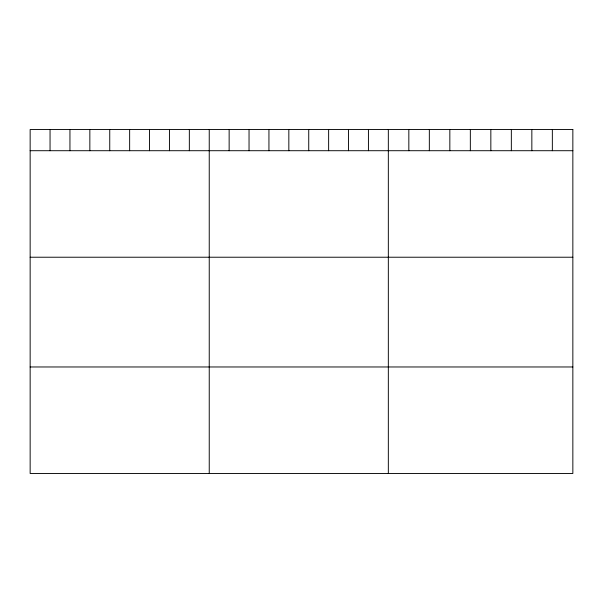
<?xml version="1.0" encoding="UTF-8"?>
<svg xmlns="http://www.w3.org/2000/svg" width="603" height="603" viewBox="0 0 603 603"><rect width="100%" height="100%" fill="white"/><g stroke="black" fill="none" stroke-linecap="round" stroke-linejoin="round"><path stroke-width="0.9" d="M30.15 150.712L572.85 150.712M30.15 257.225L572.85 257.225M30.15 366.971L572.85 366.971M552.348 129.517L552.348 150.712M531.846 129.517L531.846 150.712M511.344 129.517L511.344 150.712M490.842 129.517L490.842 150.712M470.34 129.517L470.34 150.712M449.838 129.517L449.838 150.712M429.336 129.517L429.336 150.712M408.834 129.517L408.834 150.712M388.332 129.517L388.332 473.483M368.433 129.517L368.433 150.712M348.534 129.517L348.534 150.712M328.635 129.517L328.635 150.712M308.736 129.517L308.736 150.712M288.837 129.517L288.837 150.712M268.938 129.517L268.938 150.712M249.039 129.517L249.039 150.712M229.14 129.517L229.14 150.712M209.241 129.517L209.241 473.483M189.342 129.517L189.342 150.712M169.443 129.517L169.443 150.712M149.544 129.517L149.544 150.712M129.645 129.517L129.645 150.712M109.746 129.517L109.746 150.712M89.847 129.517L89.847 150.712M69.948 129.517L69.948 150.712M50.049 129.517L50.049 150.712M572.85 129.517L30.15 129.517L30.15 473.483L572.85 473.483L572.85 129.517"/></g></svg>
